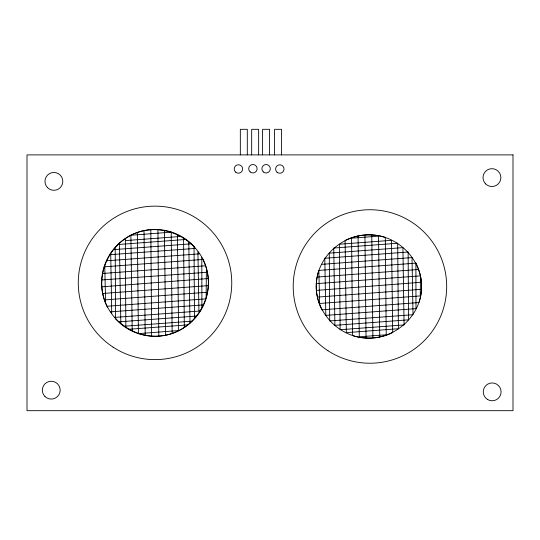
<?xml version="1.0" encoding="UTF-8"?>
<svg xmlns="http://www.w3.org/2000/svg" width="540" height="540" viewBox="0 0 540 540"><rect width="100%" height="100%" fill="white"/><g stroke="black" fill="none" stroke-linecap="round" stroke-linejoin="round"><path stroke-width="0.81" d="M132.206 330.662L130.883 235.251C161.116 219.51 200.637 238.464 207.279 271.897C213.334 299.835 194.009 329.441 166.003 335.144L165.659 335.144C137.828 341.132 108.439 321.712 102.762 293.868C98.03 270.743 109.883 246.038 130.883 235.251L171.632 232.132L171.214 233.793L172.145 332.984M144.031 230.627L145.192 334.908M157.936 229.561L158.8 335.678M125.834 327.605L125.341 239.038M151.632 336.116L150.829 230.107M316.319 283.662C317.776 255.663 344.027 233.219 371.783 234.927C399.546 236.176 423.191 261.34 421.504 289.305C420.046 317.304 393.795 339.748 366.039 338.04C338.276 336.791 314.631 311.627 316.319 283.662L420.458 275.859L420.235 295.927L319.646 303.466L318.857 270.418L415.894 263.142A50.726 50.726 0 0 1 418.973 302.549L321.928 309.825A50.726 50.726 0 0 1 318.85 270.412M179.152 330.521L138.402 333.632L137.363 232.97M102.222 286.808L207.792 278.579M316.845 290.385L420.957 282.272M208.325 285.613L102.728 293.483M125.341 240.611L180.657 236.466M118.166 244.526L185.72 239.463M113.785 249.635L190.843 243.857M109.809 254.711L195.575 248.4M106.9 260.786L199.307 253.861M104.159 266.841L202.898 259.443M102.917 273.463L205.132 265.808M321.833 264.337L412.013 257.58L413.019 314.705L329.69 320.949L329.279 253.145L402.914 247.631L404.069 324.932L340.126 329.724L339.431 244.229L391.5 240.327L392.715 332.546A53.615 53.615 0 0 1 352.526 335.549L351.594 238.187L378.54 236.169L379.748 337.014M317.588 277.04L418.176 269.5M104.875 299.896L206.145 292.309L207.056 292.653M107.116 306.254L205.888 298.856M110.68 311.843L203.175 304.911M317.372 297.108L421.504 289.305M114.494 317.412L200.259 310.986M119.117 321.847L196.317 316.062M124.247 326.241L191.929 321.172M129.256 329.245L187.387 324.891M207.306 272.241L101.696 279.97M119.374 243.122L120.845 323.325M104.733 265.295L105.611 301.982M198.929 311.087L197.924 251.836M188.798 242.102L189.979 323.116M358.074 235.953L359.282 336.798L386.228 334.78L385.297 237.411A53.615 53.615 0 0 0 345.107 240.422L346.322 332.64L398.392 328.738L397.697 243.243L333.754 248.029L334.908 325.337L408.544 319.822L408.132 252.018L324.803 258.262L325.809 315.387L415.989 308.63L415.894 263.142M183.587 237.87L184.302 326.997M177.39 234.893L178.632 330.703M164.437 230.782L165.659 335.144M371.783 234.927L372.89 337.527M364.932 235.44L366.039 338.04M194.035 246.598L194.468 318.215M115.182 248.002L115.614 318.836M201.805 257.499L201.906 307.557M281.543 154.892L281.543 129.317L274.57 129.317L274.57 154.892M269.568 154.892L269.568 129.317L262.595 129.317L262.595 154.892M258.64 154.892L258.64 129.317L251.667 129.317L251.667 154.892M247.3 154.892L247.3 129.317L240.327 129.317L240.327 154.892M206.368 269.305L206.145 297.493M111.719 313.362L110.714 253.213M202.655 258.748A53.399 53.399 0 0 1 115.256 318.526M107.386 307.017A53.399 53.399 0 0 1 194.785 247.239M513 154.892L27 154.892L27 410.683L513 410.683L513 154.892M485.629 183.91A8.917 8.917 0 0 0 500.553 179.915A8.917 8.917 0 0 0 489.625 168.986A8.917 8.917 0 0 0 485.629 183.91M47.581 187.691A8.917 8.917 0 0 0 62.505 183.695A8.917 8.917 0 0 0 51.584 172.766A8.917 8.917 0 0 0 47.581 187.691M487.714 399.593A8.917 8.917 0 0 0 501.086 391.871A8.917 8.917 0 0 0 487.714 384.149A8.917 8.917 0 0 0 487.714 399.593M113.083 347.146A76.734 76.734 0 0 0 231.64 287.071A76.734 76.734 0 0 0 120.332 214.434A76.734 76.734 0 0 0 113.083 347.146M328.003 350.744A76.734 76.734 0 0 0 446.567 290.675A76.734 76.734 0 0 0 335.259 218.032A76.734 76.734 0 0 0 328.003 350.744M44.935 396.468A8.917 8.917 0 0 0 59.859 392.472A8.917 8.917 0 0 0 48.938 381.55A8.917 8.917 0 0 0 44.935 396.468M235.69 172.172A4.226 4.226 0 0 0 242.595 169.742A4.226 4.226 0 0 0 237.04 164.977A4.226 4.226 0 0 0 235.69 172.172M250.162 171.936A4.226 4.226 0 0 0 257.06 169.513A4.226 4.226 0 0 0 251.512 164.747A4.226 4.226 0 0 0 250.162 171.936M263.358 171.956A4.226 4.226 0 0 0 270.263 169.533A4.226 4.226 0 0 0 264.708 164.768A4.226 4.226 0 0 0 263.358 171.956M277.067 172.233A4.226 4.226 0 0 0 283.966 169.81A4.226 4.226 0 0 0 278.417 165.044A4.226 4.226 0 0 0 277.067 172.233"/></g></svg>
